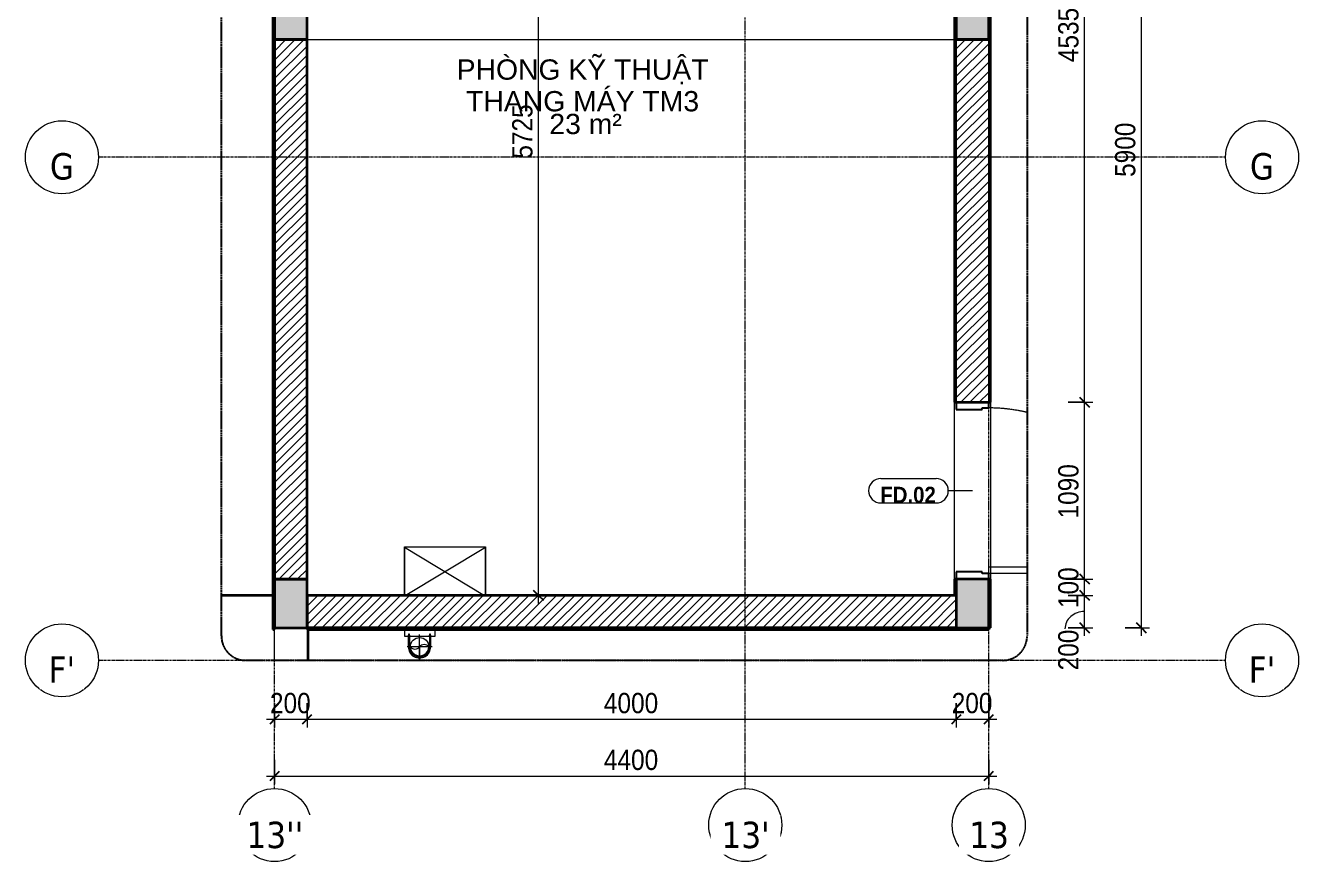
# Model space of a CAD drawing. Header units: millimetres. Extents: x 110757 to 149279, y 2002 to 54990.
# Drawn here: x 135714 to 143558, y 44097 to 49249 of the extents above; entities that cross this region are included whole.
import ezdxf

# ---------------------------------------------------------------- set-up
doc = ezdxf.new("R2010")
doc.units = ezdxf.units.MM
for name, pattern in [('Dash - Tight', [4.5, 3, -1.5]), ('Grid Line', [22.225, 12.7, -3.175, 3.175, -3.175]), ('Hidden', [7.14375, 4.7625, -2.38125]), ('IMPORT-CENTER', [2000, 1250, -250, 250, -250]), ('IMPORT-CENTER _3_', [10.16, 6.35, -1.27, 1.27, -1.27])]:
    doc.linetypes.add(name, pattern=pattern)
for name, color, linetype, lineweight in [('0-2', 10, 'Continuous', 5), ('A-ANNO-DIMS', 211, 'Continuous', 9), ('A-ANNO-DIMS-50', 211, 'Continuous', 9), ('A-AREA-IDEN', 2, 'Continuous', 9), ('A-DETL-GENF-1', 92, 'Dash - Tight', 18), ('A-DETL-GENF-2', 92, 'Hidden', 25), ('A-DOOR', 31, 'Continuous', 18), ('A-DOOR-FRAM', 31, 'Continuous', 25), ('A-DOOR-IDEN', 31, 'Continuous', 9), ('A-FLOR-1', 250, 'Continuous', 18), ('A-WALL', 113, 'Continuous', 18), ('A-WALL-1', 113, 'Continuous', 35), ('A-WALL-PATT-1', 111, 'Continuous', 18), ('G-IMPT', 8, 'Continuous', 18), ('G-IMPT-1', 8, 'Continuous', 25), ('G-IMPT-2', 8, 'IMPORT-CENTER _3_', 18), ('G-IMPT-4', 8, 'IMPORT-CENTER', 18), ('I-WALL', 2, 'Continuous', 18), ('I-WALL-2', 2, 'Continuous', 35), ('M-EQPM', 50, 'Continuous', 18), ('S-COLS-1', 9, 'Continuous', 5), ('S-COLS-2', 7, 'Continuous', 35), ('S-COLS-4', 254, 'Continuous', 18), ('S-COLS-6', 250, 'Continuous', 18), ('S-GRID-1', 1, 'Grid Line', 9), ('S-GRID-IDEN', 1, 'Continuous', 9)]:
    doc.layers.add(name, color=color, linetype=linetype, lineweight=lineweight)
doc.styles.add('Arial', font='arial.ttf', dxfattribs={"height": 125})
doc.styles.add('Arial_B', font='arialbd.ttf', dxfattribs={"width": 0.9, "height": 100})
doc.styles.add('Tahoma_B', font='tahomabd.ttf', dxfattribs={"height": 162.5})
doc.styles.add('UTM Avo', font='', dxfattribs={"width": 0.9, "height": 125})
doc.styles.get('UTM Avo').set_extended_font_data('UTM Avo')
doc.dimstyles.new('1_Dim_chi_tiet_2_5', dxfattribs={"dimscale": 304.8, "dimtxt": 124.912619, "dimasz": 0.19685, "dimexe": 0.164042, "dimexo": 0.0625, "dimgap": 0.016404, "dimtad": 1, "dimdec": 0, "dimrnd": 5, "dimzin": 0, "dimdsep": 46, "dimtxsty": 'UTM Avo', "dimblk1": 'OBLIQUE', "dimblk2": 'OBLIQUE', "dimsah": 1, "dimcen": 0.09, "dimdle": 0.164042, "dimazin": 0, "dimtfac": 1, "dimtdec": 4, "dimtix": 1, "dimtmove": 0, "dimatfit": 3, "dimfxl": 0.328084, "dimfxlon": 1, "dimtvp": 1, "dimtolj": 1, "dimtzin": 0, "dimarcsym": 2})
doc.dimstyles.new('1_Dim_chi_tiet_2_5_1', dxfattribs={"dimscale": 304.8, "dimtxt": 124.912619, "dimasz": 0.19685, "dimexe": 0.164042, "dimexo": 0.0625, "dimgap": 0.016404, "dimtad": 1, "dimdec": 0, "dimrnd": 5, "dimzin": 0, "dimdsep": 46, "dimtxsty": 'UTM Avo', "dimblk1": 'OBLIQUE', "dimblk2": 'OBLIQUE', "dimsah": 1, "dimcen": 0.09, "dimdle": 0.164042, "dimazin": 0, "dimtfac": 1, "dimtdec": 4, "dimtix": 1, "dimtmove": 1, "dimatfit": 3, "dimfxl": 0.328084, "dimfxlon": 1, "dimtvp": 1, "dimtolj": 1, "dimtzin": 0, "dimarcsym": 2})
pattern_1 = [(45, (25196.48, 0), (-28.284271, 28.284271), [])]

# ---------------------------------------------------------------- blocks, each defined once
blk = doc.blocks.new('M_Concrete-Rectangular-Column2 - 200x300-688329-TKCS_THANG MÁY TM3 - MẶT BẰNG TUM MÁI')
at = {"layer": 'S-COLS-4'}
blk.add_hatch(color=256, dxfattribs=at).paths.add_polyline_path([(-150, -100), (150, -100), (150, 100), (-150, 100)])
at = {"layer": 'S-COLS-2'}
for p, q in [((150, 100), (-150, 100)), ((-150, 100), (-150, -100)), ((150, -100), (150, 100)), ((-150, -100), (150, -100))]:
    blk.add_line(p, q, dxfattribs=at)
blk = doc.blocks.new('NCV_TKTC_KET CAU_rvt-4-TKCS_THANG MÁY TM3 - MẶT BẰNG TUM MÁI')
at = {"layer": 'S-COLS-1'}
for points in [[(112252.6, 51361.9), (112252.6, 51661.9), (112052.6, 51661.9), (112052.6, 51361.9)], [(116452.6, 51461.9), (116452.6, 51661.9), (116152.6, 51661.9), (116152.6, 51461.9)], [(112252.6, 49161.9), (112252.6, 49461.9), (112052.6, 49461.9), (112052.6, 49161.9)], [(116452.6, 49161.9), (116452.6, 49461.9), (116252.6, 49461.9), (116252.6, 49161.9)], [(112252.6, 45537), (112252.6, 45837), (112052.6, 45837), (112052.6, 45537)]]:
    blk.add_hatch(color=256, dxfattribs=at).paths.add_polyline_path(points)
at = {"layer": 'A-FLOR-1'}
for p, q in [((112252.6, 49161.9), (116242.6, 49161.9)), ((112852.5, 45737.4), (112852.5, 46035.6)), ((112852.5, 46035.6), (113352.5, 46035.6)), ((113352.5, 46035.6), (113352.5, 45737.4)), ((112042.6, 45736.9), (111725.1, 45736.9))]:
    blk.add_line(p, q, dxfattribs=at)
at = {"layer": 'S-COLS-2'}
for p, q in [((112252.6, 51661.9), (112052.6, 51661.9)), ((112052.6, 51661.9), (112052.6, 51361.9)), ((112252.6, 51361.9), (112252.6, 51661.9)), ((116152.6, 51661.9), (116152.6, 51461.9)), ((116452.6, 51661.9), (116152.6, 51661.9)), ((116452.6, 51461.9), (116452.6, 51661.9)), ((116152.6, 51461.9), (116452.6, 51461.9)), ((112052.6, 51361.9), (112252.6, 51361.9)), ((112252.6, 49461.9), (112052.6, 49461.9)), ((112052.6, 49461.9), (112052.6, 49161.9)), ((112252.6, 49161.9), (112252.6, 49461.9)), ((116452.6, 49461.9), (116252.6, 49461.9)), ((116252.6, 49461.9), (116252.6, 49161.9)), ((116452.6, 49161.9), (116452.6, 49461.9)), ((112052.6, 49161.9), (112252.6, 49161.9)), ((116252.6, 49161.9), (116452.6, 49161.9)), ((112252.6, 45837), (112052.6, 45837)), ((112052.6, 45837), (112052.6, 45537)), ((112252.6, 45537), (112252.6, 45837)), ((112052.6, 45537), (112252.6, 45537))]:
    blk.add_line(p, q, dxfattribs=at)
at = {"layer": 'S-COLS-6', "rotation": 90}
blk.add_blockref('M_Concrete-Rectangular-Column2 - 200x300-688329-TKCS_THANG MÁY TM3 - MẶT BẰNG TUM MÁI', (116352.6, 45687), dxfattribs=at)
blk = doc.blocks.new('FD_02 - FD_03 - FD_02-KY THUAT-1000x2200mm-2150404-TKCS_THANG MÁY TM3 - MẶT BẰNG TUM MÁI')
at = {"layer": 'A-DETL-GENF-1'}
for p, q in [((470, 100), (470, 336.5)), ((510, 336.5), (510, 100)), ((510, 100), (470, 100))]:
    blk.add_line(p, q, dxfattribs=at)
blk.add_arc((510, 100), 1020, 166.5914, 180, dxfattribs=at)
at = {"layer": 'A-DOOR-FRAM'}
for p, q in [((-510, 100), (-545, 100)), ((-510, 60), (-510, 100)), ((545, 100), (510, 100)), ((510, 100), (510, 60)), ((-500, 60), (-510, 60)), ((-500, -100), (-500, 60)), ((510, 60), (500, 60)), ((500, 60), (500, -100)), ((-545, -100), (-500, -100)), ((500, -100), (545, -100))]:
    blk.add_line(p, q, dxfattribs=at)
blk = doc.blocks.new('TKTC_XREF_260130_MB TUM MAI - TKTC_XREF_260130_MB TUM MAI_dwg_CUM U_DN100-4167673-TKCS_THANG MÁY TM3 - MẶT BẰNG TUM MÁI')
at = {"layer": 'G-IMPT'}
blk.add_hatch(color=256, dxfattribs=at).paths.add_polyline_path([(61, 0), (58.9, 15.8), (52.8, 30.5), (43.1, 43.1), (30.5, 52.8), (15.8, 58.9), (0, 61), (0, 57), (14.8, 55.1), (28.5, 49.4), (40.3, 40.3), (49.4, 28.5), (55.1, 14.8), (57, 0), (55.1, -14.8), (49.4, -28.5), (40.3, -40.3), (28.5, -49.4), (14.8, -55.1), (0, -57), (0, -61), (15.8, -58.9), (30.5, -52.8), (43.1, -43.1), (52.8, -30.5), (58.9, -15.8)])
for p, q in [((-79.1, 66.6), (-79.1, 63.4)), ((-76.6, 66.6), (-76.6, 63.4)), ((-74.6, 66.6), (-74.6, 63.4)), ((-72.7, 69.3), (-72.7, 60.7)), ((-66.9, 67.9), (-71.7, 67.9)), ((-66.9, 62.1), (-71.7, 62.1)), ((-65, 69), (0, 69)), ((-79.1, -63.4), (-79.1, -66.6)), ((-76.6, -63.4), (-76.6, -66.6)), ((-74.6, -63.4), (-74.6, -66.6)), ((-72.7, -60.7), (-72.7, -69.3)), ((-66.9, -62.1), (-71.7, -62.1)), ((-66.9, -67.9), (-71.7, -67.9)), ((-65, -69), (0, -69))]:
    blk.add_line(p, q, dxfattribs=at)
at = {"layer": 'G-IMPT', "flags": 128}
for points in [[(-72.7, 67.6), (-78.1, 67.6), (-78.1, 62.4), (-72.7, 62.4)], [(-71.7, 59.2), (-66.9, 59.2), (-66.9, 70.8), (-71.7, 70.8)], [(-66.9, 70.8), (-66.9, 72.7), (-65, 72.7), (-65, 57.3), (-66.9, 57.3), (-66.9, 59.2)], [(-65, 61), (0, 61), (0, 57)], [(-72.7, -62.4), (-78.1, -62.4), (-78.1, -67.6), (-72.7, -67.6)], [(-71.7, -70.8), (-66.9, -70.8), (-66.9, -59.2), (-71.7, -59.2)], [(-66.9, -59.2), (-66.9, -57.3), (-65, -57.3), (-65, -72.7), (-66.9, -72.7), (-66.9, -70.8)], [(-65, -61), (0, -61), (0, -57)]]:
    blk.add_lwpolyline(points, dxfattribs=at)
at = {"layer": 'G-IMPT'}
for centre, radius, start, end in [((-78.1, 66.6), 0.96, 90, 180), ((-78.1, 63.4), 0.96, 180, 270), ((-71.1, 69.3), 1.56, 112.61986, 247.38014), ((-67.9, 65), 4.8, 143.1301, 216.8699), ((-71.1, 60.7), 1.56, 112.61986, 247.38014), ((0, 0), 69, 270, 90), ((0, 0), 61, 270, 90), ((0, 0), 57, 270, 90), ((-78.1, -63.4), 0.96, 90, 180), ((-78.1, -66.6), 0.96, 180, 270), ((-71.1, -60.7), 1.56, 112.61986, 247.38014), ((-67.9, -65), 4.8, 143.1301, 216.8699), ((-71.1, -69.3), 1.56, 112.61986, 247.38014)]:
    blk.add_arc(centre, radius, start, end, dxfattribs=at)
blk = doc.blocks.new('TKTC_XREF_260130_MB TUM MAI - TKTC_XREF_260130_MB TUM MAI_dwg_$cc-4167678-TKCS_THANG MÁY TM3 - MẶT BẰNG TUM MÁI')
at = {"layer": 'G-IMPT'}
blk.add_circle((0, 0), 0.5, dxfattribs=at)
for centre, radius, start, end in [((0, 0), 0.5, 90, 270), ((0.188, 0.25), 0.313, 126.8699, 233.1301), ((-0.188, -0.25), 0.313, 306.8699, 53.1301)]:
    blk.add_arc(centre, radius, start, end, dxfattribs=at)
at = {"layer": 'G-IMPT-2'}
for p, q in [((-0.673, 0), (0.673, 0)), ((0, -0.673), (0, 0.673))]:
    blk.add_line(p, q, dxfattribs=at)
blk = doc.blocks.new('TKTC_XREF_260130_MB TUM MAI - TKTC_XREF_260130_MB TUM MAI_dwg_AR-4167677-TKCS_THANG MÁY TM3 - MẶT BẰNG TUM MÁI')
at = {"layer": 'G-IMPT'}
blk.add_line((64, -9), (-97, -52), dxfattribs=at)
blk = doc.blocks.new('TKTC_XREF_260130_MB TUM MAI - TKTC_XREF_260130_MB TUM MAI_dwg_M-FLOW-ARROW-4167687-TKCS_THANG MÁY TM3 - MẶT BẰNG TUM MÁI')
at = {"layer": 'G-IMPT', "flags": 128}
blk.add_lwpolyline([(-12450.1, 34438.3), (-12450.1, 34478.8), (-12370.1, 34585), (-12530.2, 34538.7), (-12485.6, 34597.8)], dxfattribs=at)
blk = doc.blocks.new('TKTC_XREF_260130_MB TUM MAI - TKTC_XREF_260130_MB TUM MAI_dwg_A$Ced4233ca-4167688-TKCS_THANG MÁY TM3 - MẶT BẰNG TUM MÁI')
blk.add_blockref('TKTC_XREF_260130_MB TUM MAI - TKTC_XREF_260130_MB TUM MAI_dwg_M-FLOW-ARROW-4167687-TKCS_THANG MÁY TM3 - MẶT BẰNG TUM MÁI', (0, 0))
blk = doc.blocks.new('TKTC_XREF_260130_MB TUM MAI - TKTC_XREF_260130_MB TUM MAI_dwg-4167669-TKCS_THANG MÁY TM3 - MẶT BẰNG TUM MÁI')
at = {"layer": 'G-IMPT'}
for p, q in [((-90299.2, -815134.1), (-90299.2, -815430.7)), ((-90293.6, -815430.7), (-89799.2, -815134.1))]:
    blk.add_line(p, q, dxfattribs=at)
at = {"layer": 'G-IMPT', "flags": 128}
for points in [[(-89799.2, -815430.7), (-89799.2, -815134.1), (-90299.2, -815134.1), (-89804.9, -815430.7)], [(-90299.2, -815641.1), (-90298.9, -815682.8), (-90108.8, -815682.8), (-90109.1, -815641.1)]]:
    blk.add_lwpolyline(points, dxfattribs=at)
at = {"layer": 'G-IMPT-1'}
blk.add_line((-91109.1, -815432.8), (-91426.7, -815432.8), dxfattribs=at)
at = {"layer": 'G-IMPT-4'}
blk.add_line((-90205.5, -815747.8), (-90205.5, -815831.1), dxfattribs=at)
for name, p, xscale, yscale, zscale, rotation in [('TKTC_XREF_260130_MB TUM MAI - TKTC_XREF_260130_MB TUM MAI_dwg_AR-4167677-TKCS_THANG MÁY TM3 - MẶT BẰNG TUM MÁI', (-90205.5, -809386.4), 0.7206551409326495, 0.7206551409326495, 0.7206551409326495, 89.99621191387133), ('TKTC_XREF_260130_MB TUM MAI - TKTC_XREF_260130_MB TUM MAI_dwg_$cc-4167678-TKCS_THANG MÁY TM3 - MẶT BẰNG TUM MÁI', (-90205.5, -815747.8), 113.7150000000073, 113.7150000000073, 113.7150000000073, 89.99900866374684), ('TKTC_XREF_260130_MB TUM MAI - TKTC_XREF_260130_MB TUM MAI_dwg_CUM U_DN100-4167673-TKCS_THANG MÁY TM3 - MẶT BẰNG TUM MÁI', (-90206.4, -815747.8), 0.9975000000000006, 0.9975000000000006, 0.9975000000000006, 270.0009913382947)]:
    blk.add_blockref(name, p, dxfattribs=dict(xscale=xscale, yscale=yscale, zscale=zscale, rotation=rotation))
blk.add_blockref('TKTC_XREF_260130_MB TUM MAI - TKTC_XREF_260130_MB TUM MAI_dwg_A$Ced4233ca-4167688-TKCS_THANG MÁY TM3 - MẶT BẰNG TUM MÁI', (-75899.2, -843934.4))
blk = doc.blocks.new('TKTC_XREF_260130_MB TUM MAI - TKTC_XREF_251221_MB TUM MAI-2041484-TKCS_THANG MÁY TM3 - MẶT BẰNG TUM MÁI')
blk.add_blockref('TKTC_XREF_260130_MB TUM MAI - TKTC_XREF_260130_MB TUM MAI_dwg-4167669-TKCS_THANG MÁY TM3 - MẶT BẰNG TUM MÁI', (169499.2, 843934.4))
blk = doc.blocks.new('TKTC_BON NUOC MAI_260130 - TKTC_BON NUOC MAI_260130_dwg-3426650-TKCS_THANG MÁY TM3 - MẶT BẰNG TUM MÁI')
at = {"layer": 'G-IMPT-1'}
blk.add_line((-91109.1, -815432.8), (-91426.7, -815432.8), dxfattribs=at)
blk = doc.blocks.new('TKTC_BON NUOC MAI_260130 - TKTC_BON NUOC MAI_260130-2047084-TKCS_THANG MÁY TM3 - MẶT BẰNG TUM MÁI')
blk.add_blockref('TKTC_BON NUOC MAI_260130 - TKTC_BON NUOC MAI_260130_dwg-3426650-TKCS_THANG MÁY TM3 - MẶT BẰNG TUM MÁI', (169499.2, 843934.4))
blk = doc.blocks.new('BORDER VIEW - BORDER VIEW-2485210-TKCS_THANG MÁY TM3 - MẶT BẰNG TUM MÁI')
at = {"layer": 'A-DETL-GENF-2'}
for p, q in [((150, 6494.5), (4814, 6494.5)), ((0, 150), (0, 6344.5)), ((4964, 6344.5), (4964, 150)), ((4814, 0), (150, 0))]:
    blk.add_line(p, q, dxfattribs=at)
for centre, start, end in [((150, 6344.5), 90, 180), ((4814, 6344.5), 0, 90), ((150, 150), 180, 270), ((4814, 150), 270, 0)]:
    blk.add_arc(centre, 150, start, end, dxfattribs=at)
blk = doc.blocks.new('Grid - M_Grid Head - Circle-353313-TKCS_THANG MÁY TM3 - MẶT BẰNG TUM MÁI')
at = {"layer": 'S-GRID-IDEN'}
blk.add_circle((0, 0), 4.5, dxfattribs=at)
blk = doc.blocks.new('STN_Door Tag - STN_Door Tag-1788670-TKCS_THANG MÁY TM3 - MẶT BẰNG TUM MÁI')
at = {"layer": 'A-DOOR-IDEN'}
for p, q in [((-3.37, 1.49), (3.43, 1.49)), ((-3.37, -1.52), (3.43, -1.52))]:
    blk.add_line(p, q, dxfattribs=at)
for centre, start, end in [((-3.37, -0.01), 90, 270), ((3.43, -0.01), 270, 90)]:
    blk.add_arc(centre, 1.51, start, end, dxfattribs=at)
blk = doc.blocks.new('DIMBLOCK90-TKCS_THANG MÁY TM3 - MẶT BẰNG TUM MÁI')
at = {"layer": 'A-ANNO-DIMS-50'}
for p, q in [((137249.1, 45073.7), (137249.1, 44923.7)), ((137249.1, 44973.7), (137249.1, 45073.7)), ((137449.2, 45073.7), (137449.2, 44923.7)), ((137449.2, 44973.7), (137449.2, 45073.7)), ((137199.1, 44973.7), (137449.2, 44973.7))]:
    blk.add_line(p, q, dxfattribs=at)
at = {"layer": 'A-ANNO-DIMS-50', "lineweight": 25}
for p, q in [((137249.1, 44973.7), (137219.1, 44943.7)), ((137249.1, 44973.7), (137279.1, 45003.7)), ((137449.2, 44973.7), (137419.2, 44943.7)), ((137449.2, 44973.7), (137479.2, 45003.7))]:
    blk.add_line(p, q, dxfattribs=at)
at = {"layer": 'A-ANNO-DIMS-50', "color": 0, "insert": (137220.8, 45136.1), "char_height": 125, "width": 308.118, "attachment_point": 1, "line_spacing_factor": 1.110334, "style": 'UTM Avo'}
blk.add_mtext('200', dxfattribs=at)
blk = doc.blocks.new('_Oblique')
at = {"color": 0, "linetype": 'ByBlock', "lineweight": -2}
blk.add_line((-0.5, -0.5), (0.5, 0.5), dxfattribs=at)
blk = doc.blocks.new('DIMBLOCK91-TKCS_THANG MÁY TM3 - MẶT BẰNG TUM MÁI')
at = {"layer": 'A-ANNO-DIMS-50'}
for p, q in [((137449.2, 45073.7), (137449.2, 44923.7)), ((137449.2, 44973.7), (137449.2, 45073.7)), ((141449, 45073.7), (141449, 44923.7)), ((141449, 44973.7), (141449, 45073.7)), ((137449.2, 44973.7), (141449, 44973.7))]:
    blk.add_line(p, q, dxfattribs=at)
at = {"layer": 'A-ANNO-DIMS-50', "lineweight": 25}
for p, q in [((137449.2, 44973.7), (137419.2, 44943.7)), ((137449.2, 44973.7), (137479.2, 45003.7)), ((141449, 44973.7), (141419, 44943.7)), ((141449, 44973.7), (141479, 45003.7))]:
    blk.add_line(p, q, dxfattribs=at)
at = {"layer": 'A-ANNO-DIMS-50', "color": 0, "insert": (139277.9, 45136.1), "char_height": 125, "width": 410.824, "attachment_point": 1, "line_spacing_factor": 1.110334, "style": 'UTM Avo'}
blk.add_mtext('4000', dxfattribs=at)
blk = doc.blocks.new('DIMBLOCK92-TKCS_THANG MÁY TM3 - MẶT BẰNG TUM MÁI')
at = {"layer": 'A-ANNO-DIMS-50'}
for p, q in [((141449, 45073.7), (141449, 44923.7)), ((141449, 44973.7), (141449, 45073.7)), ((141649, 45073.7), (141649, 44923.7)), ((141649, 44973.7), (141649, 45073.7)), ((141449, 44973.7), (141699, 44973.7))]:
    blk.add_line(p, q, dxfattribs=at)
at = {"layer": 'A-ANNO-DIMS-50', "lineweight": 25}
for p, q in [((141449, 44973.7), (141419, 44943.7)), ((141449, 44973.7), (141479, 45003.7)), ((141649, 44973.7), (141619, 44943.7)), ((141649, 44973.7), (141679, 45003.7))]:
    blk.add_line(p, q, dxfattribs=at)
at = {"layer": 'A-ANNO-DIMS-50', "color": 0, "insert": (141420.7, 45136.1), "char_height": 125, "width": 308.118, "attachment_point": 1, "line_spacing_factor": 1.110334, "style": 'UTM Avo'}
blk.add_mtext('200', dxfattribs=at)
blk = doc.blocks.new('DIMBLOCK93-TKCS_THANG MÁY TM3 - MẶT BẰNG TUM MÁI')
at = {"layer": 'A-ANNO-DIMS-50'}
for p, q in [((142139.2, 45737.4), (142289.2, 45737.4)), ((142239.2, 45737.4), (142139.2, 45737.4)), ((142239.2, 45487.4), (142239.2, 45737.4)), ((142139.2, 45537.4), (142289.2, 45537.4)), ((142239.2, 45537.4), (142139.2, 45537.4))]:
    blk.add_line(p, q, dxfattribs=at)
at = {"layer": 'A-ANNO-DIMS-50', "lineweight": 25}
for p, q in [((142239.2, 45737.4), (142209.2, 45767.4)), ((142239.2, 45737.4), (142269.2, 45707.4)), ((142239.2, 45537.4), (142209.2, 45567.4)), ((142239.2, 45537.4), (142269.2, 45507.4))]:
    blk.add_line(p, q, dxfattribs=at)
at = {"layer": 'A-ANNO-DIMS-50'}
blk.add_ellipse((142239.2, 45531.9), major_axis=(120.7, 0), ratio=0.873993, start_param=1.570796, end_param=3.141593, dxfattribs=at)
at = {"layer": 'A-ANNO-DIMS-50', "color": 0, "insert": (142076.9, 45275.1), "char_height": 125, "width": 308.118, "attachment_point": 1, "rotation": 90, "line_spacing_factor": 1.110334, "style": 'UTM Avo'}
blk.add_mtext('200', dxfattribs=at)
blk = doc.blocks.new('DIMBLOCK94-TKCS_THANG MÁY TM3 - MẶT BẰNG TUM MÁI')
at = {"layer": 'A-ANNO-DIMS-50'}
for p, q in [((142139.2, 45837.4), (142289.2, 45837.4)), ((142239.2, 45837.4), (142139.2, 45837.4)), ((142239.2, 45737.4), (142239.2, 45837.4)), ((142139.2, 45737.4), (142289.2, 45737.4)), ((142239.2, 45737.4), (142139.2, 45737.4))]:
    blk.add_line(p, q, dxfattribs=at)
at = {"layer": 'A-ANNO-DIMS-50', "lineweight": 25}
for p, q in [((142239.2, 45837.4), (142209.2, 45867.4)), ((142239.2, 45837.4), (142269.2, 45807.4)), ((142239.2, 45737.4), (142209.2, 45767.4)), ((142239.2, 45737.4), (142269.2, 45707.4))]:
    blk.add_line(p, q, dxfattribs=at)
at = {"layer": 'A-ANNO-DIMS-50', "color": 0, "insert": (142076.9, 45659), "char_height": 125, "width": 308.118, "attachment_point": 1, "rotation": 90, "line_spacing_factor": 1.110334, "style": 'UTM Avo'}
blk.add_mtext('100', dxfattribs=at)
blk = doc.blocks.new('DIMBLOCK95-TKCS_THANG MÁY TM3 - MẶT BẰNG TUM MÁI')
at = {"layer": 'A-ANNO-DIMS-50'}
for p, q in [((142139.2, 46927.4), (142289.2, 46927.4)), ((142239.2, 46927.4), (142139.2, 46927.4)), ((142239.2, 45837.4), (142239.2, 46927.4)), ((142139.2, 45837.4), (142289.2, 45837.4)), ((142239.2, 45837.4), (142139.2, 45837.4))]:
    blk.add_line(p, q, dxfattribs=at)
at = {"layer": 'A-ANNO-DIMS-50', "lineweight": 25}
for p, q in [((142239.2, 46927.4), (142209.2, 46957.4)), ((142239.2, 46927.4), (142269.2, 46897.4)), ((142239.2, 45837.4), (142209.2, 45867.4)), ((142239.2, 45837.4), (142269.2, 45807.4))]:
    blk.add_line(p, q, dxfattribs=at)
at = {"layer": 'A-ANNO-DIMS-50', "color": 0, "insert": (142076.9, 46211.2), "char_height": 125, "width": 410.824, "attachment_point": 1, "rotation": 90, "line_spacing_factor": 1.110334, "style": 'UTM Avo'}
blk.add_mtext('1090', dxfattribs=at)
blk = doc.blocks.new('DIMBLOCK96-TKCS_THANG MÁY TM3 - MẶT BẰNG TUM MÁI')
at = {"layer": 'A-ANNO-DIMS-50'}
for p, q in [((142139.2, 51461.9), (142289.2, 51461.9)), ((142239.2, 51461.9), (142139.2, 51461.9)), ((142239.2, 46927.4), (142239.2, 51461.9)), ((142139.2, 46927.4), (142289.2, 46927.4)), ((142239.2, 46927.4), (142139.2, 46927.4))]:
    blk.add_line(p, q, dxfattribs=at)
at = {"layer": 'A-ANNO-DIMS-50', "lineweight": 25}
for p, q in [((142239.2, 51461.9), (142209.2, 51491.9)), ((142239.2, 51461.9), (142269.2, 51431.9)), ((142239.2, 46927.4), (142209.2, 46957.4)), ((142239.2, 46927.4), (142269.2, 46897.4))]:
    blk.add_line(p, q, dxfattribs=at)
at = {"layer": 'A-ANNO-DIMS-50', "color": 0, "insert": (142076.9, 49023.5), "char_height": 125, "width": 410.824, "attachment_point": 1, "rotation": 90, "line_spacing_factor": 1.110334, "style": 'UTM Avo'}
blk.add_mtext('4535', dxfattribs=at)
blk = doc.blocks.new('DIMBLOCK98-TKCS_THANG MÁY TM3 - MẶT BẰNG TUM MÁI')
at = {"layer": 'A-ANNO-DIMS-50', "lineweight": 25}
for p, q in [((142589.2, 51436.9), (142559.2, 51466.9)), ((142589.2, 51436.9), (142619.2, 51406.9)), ((142589.2, 45537.4), (142559.2, 45567.4)), ((142589.2, 45537.4), (142619.2, 45507.4))]:
    blk.add_line(p, q, dxfattribs=at)
at = {"layer": 'A-ANNO-DIMS-50'}
for p, q in [((142589.2, 45487.4), (142589.2, 51486.9)), ((142489.2, 51436.9), (142639.2, 51436.9)), ((142589.2, 51436.9), (142489.2, 51436.9)), ((142489.2, 45537.4), (142639.2, 45537.4)), ((142589.2, 45537.4), (142489.2, 45537.4))]:
    blk.add_line(p, q, dxfattribs=at)
at = {"layer": 'A-ANNO-DIMS-50', "color": 0, "insert": (142426.9, 48316), "char_height": 125, "width": 410.824, "attachment_point": 1, "rotation": 90, "line_spacing_factor": 1.110334, "style": 'UTM Avo'}
blk.add_mtext('5900', dxfattribs=at)
blk = doc.blocks.new('DIMBLOCK100-TKCS_THANG MÁY TM3 - MẶT BẰNG TUM MÁI')
at = {"layer": 'A-ANNO-DIMS-50'}
for p, q in [((138775.3, 51461.9), (138925.3, 51461.9)), ((138875.3, 51461.9), (138775.3, 51461.9)), ((138875.3, 45687.4), (138875.3, 51511.9)), ((138775.3, 45737.4), (138925.3, 45737.4)), ((138875.3, 45737.4), (138775.3, 45737.4))]:
    blk.add_line(p, q, dxfattribs=at)
at = {"layer": 'A-ANNO-DIMS-50', "lineweight": 25}
for p, q in [((138875.3, 51461.9), (138845.3, 51491.9)), ((138875.3, 51461.9), (138905.3, 51431.9)), ((138875.3, 45737.4), (138845.3, 45767.4)), ((138875.3, 45737.4), (138905.3, 45707.4))]:
    blk.add_line(p, q, dxfattribs=at)
at = {"layer": 'A-ANNO-DIMS-50', "color": 0, "insert": (138712.9, 48428.5), "char_height": 125, "width": 410.824, "attachment_point": 1, "rotation": 90, "line_spacing_factor": 1.110334, "style": 'UTM Avo'}
blk.add_mtext('5725', dxfattribs=at)
blk = doc.blocks.new('DIMBLOCK101-TKCS_THANG MÁY TM3 - MẶT BẰNG TUM MÁI')
at = {"layer": 'A-ANNO-DIMS-50'}
for p, q in [((137249.1, 44723.7), (137249.1, 44573.7)), ((137249.1, 44623.7), (137249.1, 44723.7)), ((141649, 44723.7), (141649, 44573.7)), ((141649, 44623.7), (141649, 44723.7)), ((137199.1, 44623.7), (141699, 44623.7))]:
    blk.add_line(p, q, dxfattribs=at)
at = {"layer": 'A-ANNO-DIMS-50', "lineweight": 25}
for p, q in [((137249.1, 44623.7), (137279.1, 44653.7)), ((141649, 44623.7), (141679, 44653.7)), ((137249.1, 44623.7), (137219.1, 44593.7)), ((141649, 44623.7), (141619, 44593.7))]:
    blk.add_line(p, q, dxfattribs=at)
at = {"layer": 'A-ANNO-DIMS-50', "color": 0, "insert": (139277.9, 44786.1), "char_height": 125, "width": 410.824, "attachment_point": 1, "line_spacing_factor": 1.110334, "style": 'UTM Avo'}
blk.add_mtext('4400', dxfattribs=at)

msp = doc.modelspace()

# ---------------------------------------------------------------- hatches: boundary and pattern name
at = {"layer": 'A-WALL-PATT-1'}
h = msp.add_hatch(dxfattribs=at)
h.set_pattern_fill('FP_3', color=256, style=0, pattern_type=2)
h.set_pattern_definition([(45, (25196.48, 0), (-26.516504, 26.516504), [])])
h.paths.add_polyline_path([(141439, 45747.4), (141449, 45747.4), (141449, 45837.4), (141439, 45837)])
h.paths.add_polyline_path([(141449, 46927.4), (141449, 51451.9), (141439, 51451.9), (141439, 46927.4)])
h = msp.add_hatch(dxfattribs=at)
h.set_pattern_fill('FP_1', color=256, style=0, pattern_type=2)
h.set_pattern_definition(pattern_1)
h.paths.add_polyline_path([(137449.1, 45836.9), (137449.1, 49161.9), (137249.1, 49161.9), (137249.1, 45836.9)])
h = msp.add_hatch(dxfattribs=at)
h.set_pattern_fill('FP_1', color=256, style=0, pattern_type=2)
h.set_pattern_definition(pattern_1)
h.paths.add_polyline_path([(141649, 45837), (141649, 45837.4), (141449, 45837)])
h.paths.add_polyline_path([(141649, 46927.4), (141649, 49161.9), (141449, 49161.9), (141449, 46927.4)])
h = msp.add_hatch(dxfattribs=at)
h.set_pattern_fill('FP_1', color=256, style=0, pattern_type=2)
h.set_pattern_definition(pattern_1)
h.paths.add_polyline_path([(141449, 45537.4), (141449, 45737.4), (137449.1, 45737.4), (137449.1, 45537.4), (139417.9, 45537.4)])

# ---------------------------------------------------------------- linework, layer by layer
at = {"layer": 'A-DOOR-IDEN'}
msp.add_line((141549, 46382.4), (141399.8, 46382.4), dxfattribs=at)
at = {"layer": 'A-WALL'}
for p, q in [((141449, 49161.9), (141449, 46927.4)), ((141449, 46927.4), (141449, 49161.9)), ((141649, 46927.4), (141649, 49161.9)), ((141449, 45837.4), (141449, 45837)), ((141449, 45837), (141449, 45837.4)), ((141649, 45837), (141649, 45837.4)), ((137249.1, 45336.9), (137249.1, 45527.4)), ((137449.1, 45527), (137449.1, 45336.9))]:
    msp.add_line(p, q, dxfattribs=at)
at = {"layer": 'A-WALL-1'}
for p, q in [((137449.1, 49161.9), (137249.1, 49161.9)), ((137249.1, 49161.9), (137249.1, 45836.9)), ((137449.1, 45836.9), (137449.1, 49161.9)), ((141649, 49161.9), (141449, 49161.9)), ((141449, 46927.4), (141649, 46927.4)), ((137249.1, 45836.9), (137449.1, 45836.9)), ((141649, 45837.4), (141449, 45837.4)), ((141449, 45737.4), (137449.1, 45737.4)), ((137449.1, 45737.4), (137449.1, 45537.4)), ((137449.1, 45537.4), (141449, 45537.4))]:
    msp.add_line(p, q, dxfattribs=at)
at = {"layer": 'I-WALL'}
for p, q in [((141439, 45837.4), (141439, 46927.4)), ((141659, 46927.4), (141659, 45837.4)), ((137459.1, 45527), (137459.1, 45336.9))]:
    msp.add_line(p, q, dxfattribs=at)
at = {"layer": 'I-WALL-2'}
for p, q in [((137239.1, 51671.9), (137239.1, 45527.4)), ((137249.1, 45537.4), (137249.1, 51661.9)), ((141649, 51661.9), (141649, 49161.9)), ((141659, 46927.4), (141659, 51661.9)), ((141439, 51451.9), (141439, 46927.4)), ((141449, 49161.9), (141449, 51451.9)), ((141439, 46927.4), (141449, 46927.4)), ((141649, 46927.4), (141659, 46927.4)), ((141449, 45837.4), (141439, 45837.4)), ((141439, 45837.4), (141439, 45747.4)), ((141659, 45837.4), (141649, 45837.4)), ((141659, 45537.4), (141659, 45837.4)), ((137239.1, 45527.4), (137249.1, 45527.4)), ((137249.1, 45527.4), (137249.1, 45537.4)), ((141449, 45537), (137449.1, 45537)), ((137449.1, 45537), (137449.1, 45527)), ((137449.1, 45527), (141649, 45527)), ((141649, 45537.4), (141659, 45537.4)), ((141649, 45527), (141649, 45537))]:
    msp.add_line(p, q, dxfattribs=at)
at = {"layer": 'S-GRID-1'}
for p, q in [((137249.1, 45796.9), (137249.1, 51147.4)), ((140149, 45796.9), (140149, 51147.4)), ((141649, 45796.9), (141649, 51147.4)), ((137414.4, 48436.9), (136164.4, 48436.9)), ((141857.5, 48436.9), (137414.4, 48436.9)), ((143107.5, 48436.9), (141857.5, 48436.9)), ((137249.1, 44546.9), (137249.1, 45796.9)), ((140149, 44546.9), (140149, 45796.9)), ((141649, 44546.9), (141649, 45796.9)), ((137414.4, 45336.9), (136164.4, 45336.9)), ((141857.5, 45336.9), (137414.4, 45336.9)), ((143107.5, 45336.9), (141857.5, 45336.9))]:
    msp.add_line(p, q, dxfattribs=at)

# ---------------------------------------------------------------- block references
at = {"layer": '0-2'}
msp.add_blockref('NCV_TKTC_KET CAU_rvt-4-TKCS_THANG MÁY TM3 - MẶT BẰNG TUM MÁI', (25196.5, 0), dxfattribs=at)
at = {"layer": 'A-DETL-GENF-1'}
msp.add_blockref('BORDER VIEW - BORDER VIEW-2485210-TKCS_THANG MÁY TM3 - MẶT BẰNG TUM MÁI', (136921.5, 45336.9), dxfattribs=at)
at = {"layer": 'A-DOOR', "rotation": 270}
msp.add_blockref('FD_02 - FD_03 - FD_02-KY THUAT-1000x2200mm-2150404-TKCS_THANG MÁY TM3 - MẶT BẰNG TUM MÁI', (141549, 46382.4), dxfattribs=at)
at = {"layer": 'A-DOOR-IDEN', "xscale": 49.99999999999998, "yscale": 49.99999999999998, "zscale": 49.99999999999998}
msp.add_blockref('STN_Door Tag - STN_Door Tag-1788670-TKCS_THANG MÁY TM3 - MẶT BẰNG TUM MÁI', (141152.8, 46382.6), dxfattribs=at)
at = {"layer": 'M-EQPM'}
for name, p in [('TKTC_XREF_260130_MB TUM MAI - TKTC_XREF_251221_MB TUM MAI-2041484-TKCS_THANG MÁY TM3 - MẶT BẰNG TUM MÁI', (58849, 17233.6)), ('TKTC_BON NUOC MAI_260130 - TKTC_BON NUOC MAI_260130-2047084-TKCS_THANG MÁY TM3 - MẶT BẰNG TUM MÁI', (58849, 17236.9))]:
    msp.add_blockref(name, p, dxfattribs=at)
at = {"layer": 'S-GRID-IDEN', "xscale": 49.99999999999998, "yscale": 49.99999999999998, "zscale": 49.99999999999998, "rotation": 89.99999999999979}
for p in [(135939.4, 48436.9), (143332.5, 48436.9), (135939.4, 45336.9), (143332.5, 45336.9)]:
    msp.add_blockref('Grid - M_Grid Head - Circle-353313-TKCS_THANG MÁY TM3 - MẶT BẰNG TUM MÁI', p, dxfattribs=at)
at = {"layer": 'S-GRID-IDEN', "xscale": 49.99999999999998, "yscale": 49.99999999999998, "zscale": 49.99999999999998}
for p in [(137249.1, 44321.9), (140149, 44321.9), (141649, 44321.9)]:
    msp.add_blockref('Grid - M_Grid Head - Circle-353313-TKCS_THANG MÁY TM3 - MẶT BẰNG TUM MÁI', p, dxfattribs=at)

# ---------------------------------------------------------------- texts
at = {"layer": 'A-AREA-IDEN', "char_height": 125, "line_spacing_factor": 0.936439, "style": 'Arial'}
for s, insert, width, attachment_point in [('\\pt2.5,5,7.5,10,12.5,15,17.5,20,22.5,25,27.5,30,32.5,35,37.5,40,42.5,45,47.5,50,52.5,55,57.5,60,62.5,65,67.5,70,72.5,75,77.5,80;PHÒNG KỸ THUẬT\\PTHANG MÁY TM3', (139146.9, 48718.3), 1558, 8), ('\\pt2.5,5,7.5,10,12.5,15,17.5,20,22.5,25,27.5,30,32.5,35,37.5,40,42.5,45,47.5,50,52.5,55,57.5,60,62.5,65,67.5,70,72.5,75,77.5,80;23 m²', (139165, 48641.4), 453, 5)]:
    msp.add_mtext(s, dxfattribs=dict(at, insert=insert, width=width, attachment_point=attachment_point))
at = {"layer": 'A-DOOR-IDEN', "insert": (141151.8, 46355.9), "char_height": 100, "width": 351.45, "attachment_point": 5, "line_spacing_factor": 0.936439, "style": 'Arial_B'}
msp.add_mtext('\\pt2.25,4.5,6.75,9,11.25,13.5,15.75,18,20.25,22.5,24.75,27,29.25,31.5,33.75,36,38.25,40.5,42.75,45,47.25,49.5,51.75,54,56.25,58.5,60.75,63,65.25,67.5,69.75,72;FD.02', dxfattribs=at)

# ---------------------------------------------------------------- dimensions: what is measured, and where the dimension line sits
at = {"layer": 'A-ANNO-DIMS'}
for base, p1, p2, override, picture, middle in [((138875.2642, 51461.936), (138775.2642, 45737.3629), (138775.2642, 51461.936), {"dimpost": '<>', "dimfxl": 5724.573178}, 'DIMBLOCK100-TKCS_THANG MÁY TM3 - MẶT BẰNG TUM MÁI', (138805.5792, 48599.6494)), ((142239.2475, 51461.936), (142139.2475, 46927.3629), (142139.2475, 51461.936), {"dimpost": '<>', "dimfxl": 4534.573178}, 'DIMBLOCK96-TKCS_THANG MÁY TM3 - MẶT BẰNG TUM MÁI', (142169.5625, 49194.6494)), ((142589.2475, 51436.936), (142489.2475, 45537.3629), (142489.2475, 51436.936), {"dimpost": '<>', "dimfxl": 5899.573178}, 'DIMBLOCK98-TKCS_THANG MÁY TM3 - MẶT BẰNG TUM MÁI', (142519.5625, 48487.1494)), ((142239.2, 46927.4), (142139.2, 45837.4), (142139.2, 46927.4), {"dimpost": '<>', "dimfxl": 1090}, 'DIMBLOCK95-TKCS_THANG MÁY TM3 - MẶT BẰNG TUM MÁI', (142169.6, 46382.4)), ((142239.2, 45837.4), (142139.2, 45737.4), (142139.2, 45837.4), {"dimpost": '<>', "dimfxl": 100}, 'DIMBLOCK94-TKCS_THANG MÁY TM3 - MẶT BẰNG TUM MÁI', (142169.6, 45787.4))]:
    dim = msp.add_linear_dim(base=base, p1=p1, p2=p2, angle=90, dimstyle='1_Dim_chi_tiet_2_5', override=override, dxfattribs=at)
    dim.commit()
    dim.dimension.update_dxf_attribs({"geometry": picture, "text_midpoint": middle})
dim = msp.add_linear_dim(base=(142239.2, 45737.4), p1=(142139.2, 45537.4), p2=(142139.2, 45737.4), angle=90, dimstyle='1_Dim_chi_tiet_2_5_1', override={"dimpost": '<>', "dimfxl": 200}, dxfattribs=at)
dim.commit()
dim.dimension.update_dxf_attribs({"geometry": 'DIMBLOCK93-TKCS_THANG MÁY TM3 - MẶT BẰNG TUM MÁI', "text_midpoint": (142160.2, 45429.2), "dimtype": 160, "text_rotation": 90})
for base, p1, p2, override, picture, middle in [((137449.2, 44973.7), (137249.1, 45073.7), (137449.2, 45073.7), {"dimpost": '<>', "dimfxl": 200.071331}, 'DIMBLOCK90-TKCS_THANG MÁY TM3 - MẶT BẰNG TUM MÁI', (137349.2, 45043.4)), ((141449, 44973.7), (137449.2, 45073.7), (141449, 45073.7), {"dimpost": '<>', "dimfxl": 3999.857338}, 'DIMBLOCK91-TKCS_THANG MÁY TM3 - MẶT BẰNG TUM MÁI', (139449.1, 45043.4)), ((141649, 44973.7), (141449, 45073.7), (141649, 45073.7), {"dimpost": '<>', "dimfxl": 200}, 'DIMBLOCK92-TKCS_THANG MÁY TM3 - MẶT BẰNG TUM MÁI', (141549, 45043.4)), ((141649, 44623.7), (137249.1, 44723.7), (141649, 44723.7), {"dimpost": '<>', "dimfxl": 4399.928669}, 'DIMBLOCK101-TKCS_THANG MÁY TM3 - MẶT BẰNG TUM MÁI', (139449.1, 44693.4))]:
    dim = msp.add_linear_dim(base=base, p1=p1, p2=p2, dimstyle='1_Dim_chi_tiet_2_5', override=override, dxfattribs=at)
    dim.commit()
    dim.dimension.update_dxf_attribs({"geometry": picture, "text_midpoint": middle})

# ---------------------------------------------------------------- next in the draw order: texts
at = {"layer": 'S-GRID-IDEN', "char_height": 162.5, "attachment_point": 5, "line_spacing_factor": 0.996129, "style": 'Tahoma_B', "bg_fill": 3, "box_fill_scale": 1.25, "bg_fill_color": 256, "bg_fill_true_color": 13158600, "bg_fill_transparency": 0}
for s, insert, width in [('\\pt634.99962,1269.99925,1905.0005,2540.00013,3174.99975,3809.99937,4445.00062,5080.00025,5714.99987,6349.9995,6985.00075,7620.00037,8255,8889.99962,9524.99925,10160.0005,10795.00013,11429.99975,12064.99938,12700.00063,13335.00025,13969.99988,14604.9995,15240.00075,15875.00038,16510,17144.99963,17779.99925,18415.0005,19050.00013,19684.99975,20319.99938;G', (135939.2, 48379.7), 168.5), ('\\pt634.99962,1269.99925,1905.0005,2540.00013,3174.99975,3809.99937,4445.00062,5080.00025,5714.99987,6349.9995,6985.00075,7620.00037,8255,8889.99962,9524.99925,10160.0005,10795.00013,11429.99975,12064.99938,12700.00063,13335.00025,13969.99988,14604.9995,15240.00075,15875.00038,16510,17144.99963,17779.99925,18415.0005,19050.00013,19684.99975,20319.99938;G', (143332.3, 48379.7), 168.5), ("\\pt634.99962,1269.99925,1905.0005,2540.00013,3174.99975,3809.99937,4445.00062,5080.00025,5714.99987,6349.9995,6985.00075,7620.00037,8255,8889.99962,9524.99925,10160.0005,10795.00013,11429.99975,12064.99938,12700.00063,13335.00025,13969.99988,14604.9995,15240.00075,15875.00038,16510,17144.99963,17779.99925,18415.0005,19050.00013,19684.99975,20319.99938;F'", (135939, 45279.7), 192), ("\\pt634.99962,1269.99925,1905.0005,2540.00013,3174.99975,3809.99937,4445.00062,5080.00025,5714.99987,6349.9995,6985.00075,7620.00037,8255,8889.99962,9524.99925,10160.0005,10795.00013,11429.99975,12064.99938,12700.00063,13335.00025,13969.99988,14604.9995,15240.00075,15875.00038,16510,17144.99963,17779.99925,18415.0005,19050.00013,19684.99975,20319.99938;F'", (143332.1, 45279.7), 192), ("\\pt634.99962,1269.99925,1905.0005,2540.00013,3174.99975,3809.99937,4445.00062,5080.00025,5714.99987,6349.9995,6985.00075,7620.00037,8255,8889.99962,9524.99925,10160.0005,10795.00013,11429.99975,12064.99938,12700.00063,13335.00025,13969.99988,14604.9995,15240.00075,15875.00038,16510,17144.99963,17779.99925,18415.0005,19050.00013,19684.99975,20319.99938;13''", (137251.2, 44259.5), 407), ("\\pt634.99962,1269.99925,1905.0005,2540.00013,3174.99975,3809.99937,4445.00062,5080.00025,5714.99987,6349.9995,6985.00075,7620.00037,8255,8889.99962,9524.99925,10160.0005,10795.00013,11429.99975,12064.99938,12700.00063,13335.00025,13969.99988,14604.9995,15240.00075,15875.00038,16510,17144.99963,17779.99925,18415.0005,19050.00013,19684.99975,20319.99938;13'", (140151.1, 44259.5), 347.5), ('\\pt634.99962,1269.99925,1905.0005,2540.00013,3174.99975,3809.99937,4445.00062,5080.00025,5714.99987,6349.9995,6985.00075,7620.00037,8255,8889.99962,9524.99925,10160.0005,10795.00013,11429.99975,12064.99938,12700.00063,13335.00025,13969.99988,14604.9995,15240.00075,15875.00038,16510,17144.99963,17779.99925,18415.0005,19050.00013,19684.99975,20319.99938;13', (141651.1, 44259.5), 288)]:
    msp.add_mtext(s, dxfattribs=dict(at, insert=insert, width=width))

doc.saveas('drawing.dxf')
